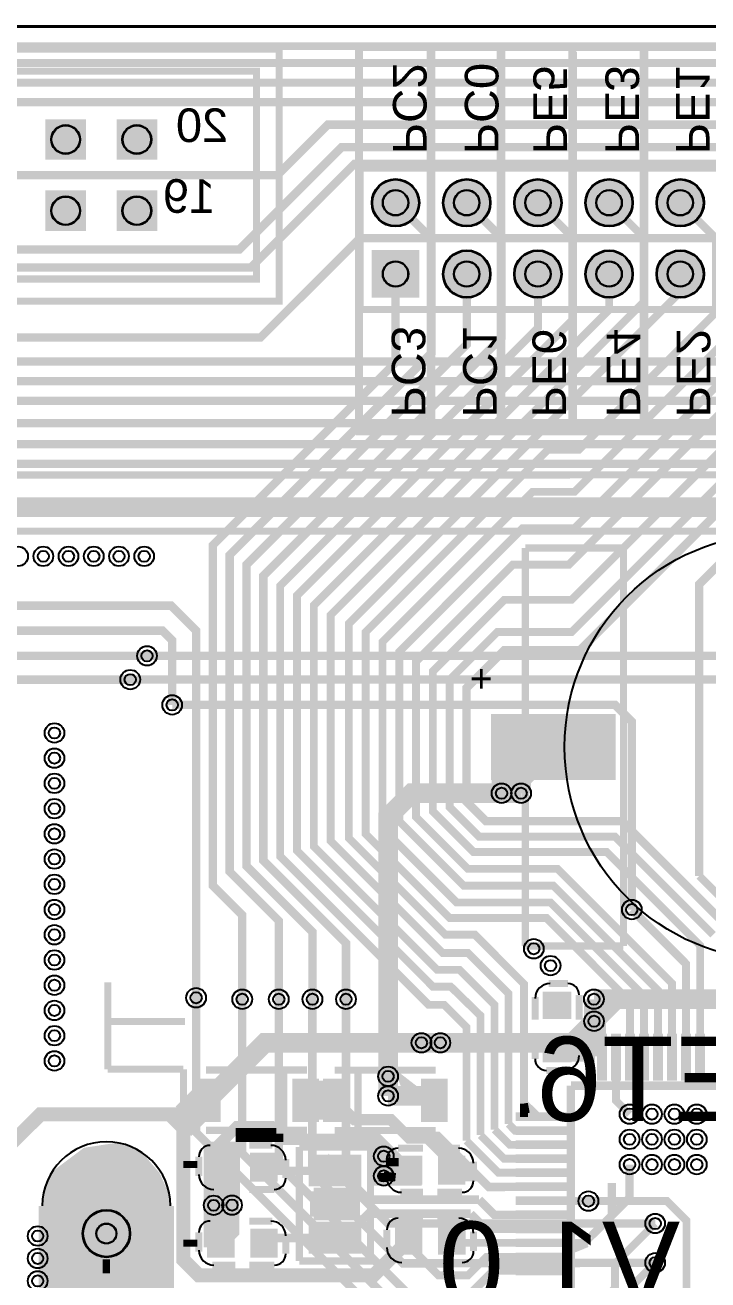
# Model space of a CAD drawing. Header units: millimetres. Extents: x -2 to 136, y -52 to 51.
# Drawn here: x 60.15 to 84.51, y 0.29 to 45.05 of the extents above; entities that cross this region are included whole.
import ezdxf

# ---------------------------------------------------------------- set-up
doc = ezdxf.new("R2010")
doc.units = ezdxf.units.MM
for name, color, linetype, true_color in [('BoardOutline', 7, 'Continuous', 0xff00ff), ('BottomLayer', 7, 'Continuous', 0x0000ff), ('BottomSilkLayer', 7, 'Continuous', 0x808000), ('BottomSolderLayer', 7, 'Continuous', 0xaa00ff), ('Document', 7, 'Continuous', 0xffffff), ('Hole', 7, 'Continuous', 0x222222), ('Multi-Layer', 7, 'Continuous', 0xc0c0c0), ('TopLayer', 7, 'Continuous', 0xff0000), ('TopPasterLayer', 7, 'Continuous', 0x808080), ('TopSilkLayer', 7, 'Continuous', 0xffff00), ('TopSolderLayer', 7, 'Continuous', 0x800080)]:
    doc.layers.add(name, color=color, linetype=linetype, true_color=true_color)
doc.styles.get("Standard").update_dxf_attribs({"font": 'arial.ttf'})

msp = doc.modelspace()

# ---------------------------------------------------------------- hatches: boundary and pattern name
at = {"layer": 'BottomSolderLayer'}
for points in [[(60.872, 41.695), (62.323, 41.695), (62.323, 40.245), (60.872, 40.245)], [(63.412, 41.695), (64.863, 41.695), (64.863, 40.245), (63.412, 40.245)], [(72.517, 38.712, 1), (74.219, 38.712, 1)], [(75.057, 38.712, 1), (76.759, 38.712, 1)], [(77.597, 38.712, 1), (79.299, 38.712, 1)], [(80.137, 38.712, 1), (81.839, 38.712, 1)], [(82.677, 38.712, 1), (84.379, 38.712, 1)], [(60.872, 39.155), (62.323, 39.155), (62.323, 37.705), (60.872, 37.705)], [(63.412, 39.155), (64.863, 39.155), (64.863, 37.705), (63.412, 37.705)], [(72.516, 35.323), (72.516, 37.025), (74.218, 37.025), (74.218, 35.323)], [(75.057, 36.172, 1), (76.759, 36.172, 1)], [(77.597, 36.172, 1), (79.299, 36.172, 1)], [(80.137, 36.172, 1), (81.839, 36.172, 1)], [(82.677, 36.172, 1), (84.379, 36.172, 1)], [(62.2, 1.941, 1), (63.901, 1.941, 1)]]:
    msp.add_hatch(color=256, dxfattribs=at).paths.add_polyline_path(points)
at = {"layer": 'Multi-Layer'}
for points in [[(60.898, 41.67), (62.297, 41.67), (62.297, 40.271), (60.898, 40.271)], [(63.438, 41.67), (64.837, 41.67), (64.837, 40.271), (63.438, 40.271)], [(72.543, 38.712, 1), (74.194, 38.712, 1)], [(75.083, 38.712, 1), (76.734, 38.712, 1)], [(77.623, 38.712, 1), (79.274, 38.712, 1)], [(80.163, 38.712, 1), (81.814, 38.712, 1)], [(82.703, 38.712, 1), (84.354, 38.712, 1)], [(60.898, 39.13), (62.297, 39.13), (62.297, 37.731), (60.898, 37.731)], [(63.438, 39.13), (64.837, 39.13), (64.837, 37.731), (63.438, 37.731)], [(72.542, 35.349), (72.542, 37), (74.193, 37), (74.193, 35.349)], [(75.083, 36.172, 1), (76.734, 36.172, 1)], [(77.623, 36.172, 1), (79.274, 36.172, 1)], [(80.163, 36.172, 1), (81.814, 36.172, 1)], [(82.703, 36.172, 1), (84.354, 36.172, 1)], [(62.225, 1.941, 1), (63.876, 1.941, 1)]]:
    msp.add_hatch(color=256, dxfattribs=at).paths.add_polyline_path(points)
at = {"layer": 'TopLayer'}
for points in [[(76.8, 20.449), (81.2, 20.449), (81.2, 18.149), (76.8, 18.149)], [(78.639, 9.617), (78.639, 10.547), (79.618, 10.547), (79.618, 9.617)], [(78.644, 8.075), (78.644, 9.005), (79.624, 9.005), (79.624, 8.075)], [(78.669, 8.999), (80.815, 8.999), (80.815, 8.26), (78.669, 8.26), (78.669, 8.999)], [(80.583, 9.046), (80.884, 9.046), (80.884, 7.423), (80.583, 7.423)], [(81.084, 9.046), (81.384, 9.046), (81.384, 7.423), (81.084, 7.423)], [(81.583, 9.046), (81.884, 9.046), (81.884, 7.423), (81.583, 7.423)], [(82.084, 9.046), (82.384, 9.046), (82.384, 7.423), (82.084, 7.423)], [(82.583, 9.046), (82.884, 9.046), (82.884, 7.423), (82.583, 7.423)], [(83.084, 9.046), (83.384, 9.046), (83.384, 7.423), (83.084, 7.423)], [(83.583, 9.046), (83.884, 9.046), (83.884, 7.423), (83.583, 7.423)], [(84.084, 9.046), (84.384, 9.046), (84.384, 7.423), (84.084, 7.423)], [(67.107, 5.945), (66.207, 5.945), (66.207, 7.446), (67.107, 7.446)], [(70.607, 5.945), (69.707, 5.945), (69.707, 7.446), (70.607, 7.446)], [(70.099, 7.399), (71.699, 7.399), (71.699, 5.999), (70.099, 5.999), (70.099, 7.399)], [(70.8, 7.446), (71.7, 7.446), (71.7, 5.945), (70.8, 5.945)], [(74.3, 7.446), (75.2, 7.446), (75.2, 5.945), (74.3, 5.945)], [(77.794, 5.959), (77.794, 6.259), (79.417, 6.259), (79.417, 5.959)], [(77.794, 5.459), (77.794, 5.759), (79.417, 5.759), (79.417, 5.459)], [(72.601, 5.1), (73.051, 5.1), (73.051, 4.351), (72.601, 4.351), (72.601, 5.1)], [(77.794, 4.959), (77.794, 5.259), (79.417, 5.259), (79.417, 4.959)], [(66.663, 4.79), (67.593, 4.79), (67.593, 3.811), (66.663, 3.811)], [(68.204, 4.796), (69.134, 4.796), (69.134, 3.816), (68.204, 3.816)], [(70.307, 3.645), (70.307, 4.745), (72.106, 4.745), (72.106, 3.645)], [(72.601, 4.699), (74.3, 4.699), (74.3, 3.65), (72.601, 3.65), (72.601, 4.699)], [(73.363, 4.689), (74.293, 4.689), (74.293, 3.709), (73.363, 3.709)], [(74.905, 4.694), (75.835, 4.694), (75.835, 3.714), (74.905, 3.714)], [(77.794, 4.459), (77.794, 4.759), (79.417, 4.759), (79.417, 4.459)], [(77.794, 3.959), (77.794, 4.259), (79.417, 4.259), (79.417, 3.959)], [(77.794, 3.459), (77.794, 3.759), (79.417, 3.759), (79.417, 3.459)], [(77.794, 2.959), (77.794, 3.259), (79.417, 3.259), (79.417, 2.959)], [(77.794, 2.459), (77.794, 2.759), (79.417, 2.759), (79.417, 2.459)], [(70.307, 1.245), (70.307, 2.345), (72.106, 2.345), (72.106, 1.245)], [(77.794, 1.959), (77.794, 2.259), (79.417, 2.259), (79.417, 1.959)], [(67.597, 1.105), (66.667, 1.105), (66.667, 2.085), (67.597, 2.085)], [(69.138, 1.11), (68.209, 1.11), (68.209, 2.09), (69.138, 2.09)], [(73.369, 2.187), (74.298, 2.187), (74.298, 1.207), (73.369, 1.207)], [(74.91, 2.192), (75.84, 2.192), (75.84, 1.212), (74.91, 1.212)], [(77.794, 1.459), (77.794, 1.759), (79.417, 1.759), (79.417, 1.459)], [(77.794, 0.959), (77.794, 1.259), (79.417, 1.259), (79.417, 0.959)], [(77.794, 0.459), (77.794, 0.759), (79.417, 0.759), (79.417, 0.459)]]:
    msp.add_hatch(color=256, dxfattribs=at).paths.add_polyline_path(points)
at = {"layer": 'TopPasterLayer'}
for points in [[(76.8, 20.449), (81.2, 20.449), (81.2, 18.149), (76.8, 18.149)], [(78.639, 9.617), (78.639, 10.547), (79.618, 10.547), (79.618, 9.617)], [(78.644, 8.075), (78.644, 9.005), (79.624, 9.005), (79.624, 8.075)], [(80.583, 9.046), (80.884, 9.046), (80.884, 7.423), (80.583, 7.423)], [(81.084, 9.046), (81.384, 9.046), (81.384, 7.423), (81.084, 7.423)], [(81.583, 9.046), (81.884, 9.046), (81.884, 7.423), (81.583, 7.423)], [(82.084, 9.046), (82.384, 9.046), (82.384, 7.423), (82.084, 7.423)], [(82.583, 9.046), (82.884, 9.046), (82.884, 7.423), (82.583, 7.423)], [(83.084, 9.046), (83.384, 9.046), (83.384, 7.423), (83.084, 7.423)], [(83.583, 9.046), (83.884, 9.046), (83.884, 7.423), (83.583, 7.423)], [(84.084, 9.046), (84.384, 9.046), (84.384, 7.423), (84.084, 7.423)], [(67.107, 5.945), (66.207, 5.945), (66.207, 7.446), (67.107, 7.446)], [(70.607, 5.945), (69.707, 5.945), (69.707, 7.446), (70.607, 7.446)], [(70.8, 7.446), (71.7, 7.446), (71.7, 5.945), (70.8, 5.945)], [(74.3, 7.446), (75.2, 7.446), (75.2, 5.945), (74.3, 5.945)], [(77.794, 5.959), (77.794, 6.259), (79.417, 6.259), (79.417, 5.959)], [(77.794, 5.459), (77.794, 5.759), (79.417, 5.759), (79.417, 5.459)], [(77.794, 4.959), (77.794, 5.259), (79.417, 5.259), (79.417, 4.959)], [(66.663, 4.79), (67.593, 4.79), (67.593, 3.811), (66.663, 3.811)], [(68.204, 4.796), (69.134, 4.796), (69.134, 3.816), (68.204, 3.816)], [(70.307, 3.645), (70.307, 4.745), (72.106, 4.745), (72.106, 3.645)], [(73.363, 4.689), (74.293, 4.689), (74.293, 3.709), (73.363, 3.709)], [(74.905, 4.694), (75.835, 4.694), (75.835, 3.714), (74.905, 3.714)], [(77.794, 4.459), (77.794, 4.759), (79.417, 4.759), (79.417, 4.459)], [(77.794, 3.959), (77.794, 4.259), (79.417, 4.259), (79.417, 3.959)], [(77.794, 3.459), (77.794, 3.759), (79.417, 3.759), (79.417, 3.459)], [(77.794, 2.959), (77.794, 3.259), (79.417, 3.259), (79.417, 2.959)], [(77.794, 2.459), (77.794, 2.759), (79.417, 2.759), (79.417, 2.459)], [(70.307, 1.245), (70.307, 2.345), (72.106, 2.345), (72.106, 1.245)], [(77.794, 1.959), (77.794, 2.259), (79.417, 2.259), (79.417, 1.959)], [(67.597, 1.105), (66.667, 1.105), (66.667, 2.085), (67.597, 2.085)], [(69.138, 1.11), (68.209, 1.11), (68.209, 2.09), (69.138, 2.09)], [(73.369, 2.187), (74.298, 2.187), (74.298, 1.207), (73.369, 1.207)], [(74.91, 2.192), (75.84, 2.192), (75.84, 1.212), (74.91, 1.212)], [(77.794, 1.459), (77.794, 1.759), (79.417, 1.759), (79.417, 1.459)], [(77.794, 0.959), (77.794, 1.259), (79.417, 1.259), (79.417, 0.959)], [(77.794, 0.459), (77.794, 0.759), (79.417, 0.759), (79.417, 0.459)]]:
    msp.add_hatch(color=256, dxfattribs=at).paths.add_polyline_path(points)
at = {"layer": 'TopSilkLayer'}
for points in [[(60.751, 3), (60.95, 3.9), (61.051, 4.1), (62.25, 5), (63.551, 5.2), (64.351, 4.8), (64.95, 4.1), (65.351, 3.2), (65.351, 2.7)], [(60.751, -4.2), (65.351, -4.2), (65.351, 3), (60.751, 3)]]:
    msp.add_hatch(color=256, dxfattribs=at).paths.add_polyline_path(points)
at = {"layer": 'TopSolderLayer'}
for points in [[(60.872, 41.695), (62.323, 41.695), (62.323, 40.245), (60.872, 40.245)], [(63.412, 41.695), (64.863, 41.695), (64.863, 40.245), (63.412, 40.245)], [(72.517, 38.712, 1), (74.219, 38.712, 1)], [(75.057, 38.712, 1), (76.759, 38.712, 1)], [(77.597, 38.712, 1), (79.299, 38.712, 1)], [(80.137, 38.712, 1), (81.839, 38.712, 1)], [(82.677, 38.712, 1), (84.379, 38.712, 1)], [(60.872, 39.155), (62.323, 39.155), (62.323, 37.705), (60.872, 37.705)], [(63.412, 39.155), (64.863, 39.155), (64.863, 37.705), (63.412, 37.705)], [(72.516, 35.323), (72.516, 37.025), (74.218, 37.025), (74.218, 35.323)], [(75.057, 36.172, 1), (76.759, 36.172, 1)], [(77.597, 36.172, 1), (79.299, 36.172, 1)], [(80.137, 36.172, 1), (81.839, 36.172, 1)], [(82.677, 36.172, 1), (84.379, 36.172, 1)], [(76.775, 20.474), (81.226, 20.474), (81.226, 18.123), (76.775, 18.123)], [(78.612, 9.593), (78.612, 10.571), (79.645, 10.571), (79.645, 9.593)], [(78.617, 8.051), (78.617, 9.029), (79.65, 9.029), (79.65, 8.051)], [(80.558, 9.072), (80.909, 9.072), (80.909, 7.398), (80.558, 7.398)], [(81.058, 9.072), (81.409, 9.072), (81.409, 7.398), (81.058, 7.398)], [(81.558, 9.072), (81.909, 9.072), (81.909, 7.398), (81.558, 7.398)], [(82.058, 9.072), (82.409, 9.072), (82.409, 7.398), (82.058, 7.398)], [(82.558, 9.072), (82.909, 9.072), (82.909, 7.398), (82.558, 7.398)], [(83.058, 9.072), (83.409, 9.072), (83.409, 7.398), (83.058, 7.398)], [(83.558, 9.072), (83.909, 9.072), (83.909, 7.398), (83.558, 7.398)], [(84.058, 9.072), (84.409, 9.072), (84.409, 7.398), (84.058, 7.398)], [(67.133, 5.92), (66.182, 5.92), (66.182, 7.471), (67.133, 7.471)], [(70.633, 5.92), (69.682, 5.92), (69.682, 7.471), (70.633, 7.471)], [(70.774, 7.471), (71.725, 7.471), (71.725, 5.92), (70.774, 5.92)], [(74.274, 7.471), (75.225, 7.471), (75.225, 5.92), (74.274, 5.92)], [(77.657, 5.954), (77.657, 6.264), (79.555, 6.264), (79.555, 5.954)], [(77.657, 5.455), (77.657, 5.764), (79.555, 5.764), (79.555, 5.455)], [(77.657, 4.954), (77.657, 5.264), (79.555, 5.264), (79.555, 4.954)], [(66.638, 4.816), (67.618, 4.816), (67.618, 3.785), (66.638, 3.785)], [(68.179, 4.821), (69.16, 4.821), (69.16, 3.79), (68.179, 3.79)], [(70.265, 3.629), (70.265, 4.76), (72.148, 4.76), (72.148, 3.629)], [(73.338, 4.714), (74.319, 4.714), (74.319, 3.684), (73.338, 3.684)], [(74.88, 4.719), (75.86, 4.719), (75.86, 3.689), (74.88, 3.689)], [(77.657, 4.455), (77.657, 4.764), (79.555, 4.764), (79.555, 4.455)], [(77.657, 3.954), (77.657, 4.264), (79.555, 4.264), (79.555, 3.954)], [(77.657, 3.455), (77.657, 3.764), (79.555, 3.764), (79.555, 3.455)], [(77.657, 2.954), (77.657, 3.264), (79.555, 3.264), (79.555, 2.954)], [(62.2, 1.941, 1), (63.901, 1.941, 1)], [(77.657, 2.455), (77.657, 2.764), (79.555, 2.764), (79.555, 2.455)], [(70.265, 1.229), (70.265, 2.36), (72.148, 2.36), (72.148, 1.229)], [(77.657, 1.954), (77.657, 2.264), (79.555, 2.264), (79.555, 1.954)], [(67.622, 1.08), (66.642, 1.08), (66.642, 2.11), (67.622, 2.11)], [(69.164, 1.085), (68.183, 1.085), (68.183, 2.115), (69.164, 2.115)], [(73.343, 2.212), (74.324, 2.212), (74.324, 1.182), (73.343, 1.182)], [(74.885, 2.217), (75.865, 2.217), (75.865, 1.187), (74.885, 1.187)], [(77.657, 1.455), (77.657, 1.764), (79.555, 1.764), (79.555, 1.455)], [(77.657, 0.954), (77.657, 1.264), (79.555, 1.264), (79.555, 0.954)], [(77.657, 0.455), (77.657, 0.764), (79.555, 0.764), (79.555, 0.455)]]:
    msp.add_hatch(color=256, dxfattribs=at).paths.add_polyline_path(points)

# ---------------------------------------------------------------- linework, layer by layer
at = {"layer": 'BoardOutline', "const_width": 0.1}
msp.add_lwpolyline([(8, 45.002), (127, 45.002)], dxfattribs=at)
at = {"layer": 'BottomLayer'}
for points, const_width in [([(91.148, 38.71), (89.886, 37.45), (72.101, 37.45), (68.55, 33.909), (59.35, 33.909), (56.449, 36.805), (39.7, 36.805), (36, 40.5), (23.95, 40.5), (17.999, 34.549), (8.049, 34.549), (5.751, 32.258), (5.751, -29.639)], 0.3), ([(55.55, 32.85), (55.55, 28.5), (56.2, 27.85), (119.81, 27.852)], 0.7), ([(58.001, 33.051), (95.3, 33.05)], 0.3), ([(57, 32.35), (100.05, 32.35)], 0.3), ([(58.001, 31.651), (97.9, 31.65)], 0.3), ([(57, 29.401), (105.2, 29.401), (107.1, 31.3), (117.851, 31.3), (117.851, 31.349)], 0.3), ([(57, 30.851), (105.1, 30.85)], 0.3), ([(57.998, 30.102), (103.85, 30.1)], 0.3), ([(92.642, 2.253), (99.503, 2.253), (102.05, 4.8), (102.05, 16.9), (96.4, 22.55), (64.501, 22.55)], 0.3), ([(92.601, 3.401), (99.101, 3.401), (100.95, 5.25), (100.95, 15.9), (95.148, 21.702), (63.901, 21.702)], 0.3), ([(81.798, 13.498), (81.798, 20.202), (81.2, 20.8), (65.398, 20.8)], 0.3), ([(77.85, 17.65), (73.951, 17.65), (73.101, 16.801), (73.101, 6.85)], 0.7), ([(77.85, 17.65), (77.15, 17.65)], 0.7), ([(84.082, -4.453), (81.729, -2.1), (80.9, -2.1), (73.9, -2.1), (69.35, 2.45), (66.251, 5.549), (66.251, 10.351)], 0.3), ([(82.65, -1.4), (74.101, -1.4), (67.899, 4.799), (67.899, 10.3)], 0.3), ([(82.65, -0.25), (73.834, -0.233), (69.2, 4.4), (69.2, 10.3)], 0.3), ([(82.633, 0.898), (73.624, 0.876), (70.4, 4.1), (70.4, 10.3)], 0.3), ([(82.634, 2.296), (73.101, 2.299), (71.6, 3.8), (71.6, 10.3)], 0.3), ([(80.445, 10.302), (93.8, 10.303)], 0.7), ([(80.445, 10.302), (80.445, 9.52), (80.45, 9.515)], 0.7), ([(80.45, 9.515), (81.237, 10.302), (81.699, 10.302)], 0.7), ([(74.293, 8.745), (79.68, 8.745), (80.45, 9.515)], 0.7), ([(73.1, 7.55), (73.1, 6.85)], 0.7), ([(80.249, 3.099), (83.051, 3.099), (83.55, 2.6), (83.749, 2.401), (83.749, -1.549)], 0.28)]:
    msp.add_lwpolyline(points, dxfattribs=dict(at, const_width=const_width))
at = {"layer": 'BottomSilkLayer'}
for points, const_width in [([(72.05, 40), (72.05, 44.3), (122.85, 44.3), (122.85, 39.9)], 0.25), ([(74.568, 44.253), (74.618, 44.203), (74.618, 30.703)], 0.28), ([(77.118, 44.253), (77.118, 30.703)], 0.28), ([(82.218, 44.253), (82.218, 30.703)], 0.28), ([(79.668, 44.153), (79.668, 30.703)], 0.28), ([(72.05, 40), (72.05, 34.9)], 0.25), ([(72.1, 39.95), (122.85, 39.95)], 0.25), ([(122.85, 34.9), (72.05, 34.9)], 0.25), ([(122.85, 34.95), (122.85, 30.6), (72.051, 30.6), (72.051, 35)], 0.25)]:
    msp.add_lwpolyline(points, dxfattribs=dict(at, const_width=const_width))
at = {"layer": 'BottomSolderLayer'}
for centre, radius in [((61.598, 40.97), 0.519), ((64.138, 40.97), 0.519), ((73.368, 38.712), 0.851), ((75.908, 38.712), 0.851), ((78.448, 38.712), 0.851), ((80.988, 38.712), 0.851), ((83.528, 38.712), 0.851), ((61.598, 38.43), 0.519), ((64.138, 38.43), 0.519), ((73.368, 38.712), 0.458), ((75.908, 38.712), 0.458), ((78.448, 38.712), 0.458), ((80.988, 38.712), 0.458), ((83.528, 38.712), 0.458), ((75.908, 36.172), 0.851), ((78.448, 36.172), 0.851), ((80.988, 36.172), 0.851), ((83.528, 36.172), 0.851), ((73.367, 36.174), 0.458), ((75.908, 36.172), 0.458), ((78.448, 36.172), 0.458), ((80.988, 36.172), 0.458), ((83.528, 36.172), 0.458), ((63.051, 1.941), 0.851), ((63.051, 1.941), 0.361)]:
    msp.add_circle(centre, radius, dxfattribs=at)
at = {"layer": 'Document', "const_width": 0.254}
msp.add_lwpolyline([(37.01, 35.992), (68.405, 35.992), (68.405, 43.409), (37.01, 43.409), (37.01, 35.992)], close=True, dxfattribs=at)
at = {"layer": 'Hole'}
for centre in [(60.8, 26.101), (61.699, 26.101), (62.601, 26.101), (63.5, 26.101), (64.399, 26.101), (64.501, 22.55), (63.901, 21.702), (65.398, 20.8), (61.199, 19.799), (61.199, 18.9), (61.199, 18.001), (77.15, 17.65), (77.849, 17.65), (61.199, 17.099), (61.199, 16.2), (61.199, 15.301), (61.199, 14.399), (61.199, 13.5), (81.798, 13.498), (61.199, 12.601), (78.301, 12.101), (61.199, 11.699), (78.9, 11.499), (61.199, 10.8), (66.251, 10.351), (67.899, 10.3), (69.2, 10.3), (70.401, 10.3), (71.6, 10.3), (80.445, 10.302), (61.199, 9.901), (80.45, 9.515), (61.199, 8.999), (74.293, 8.745), (74.966, 8.745), (61.199, 8.1), (73.101, 7.549), (73.101, 6.85), (81.717, 6.2), (82.517, 6.2), (83.317, 6.2), (84.117, 6.2), (81.717, 5.301), (82.517, 5.301), (83.317, 5.301), (84.117, 5.301), (72.949, 4.699), (81.717, 4.402), (82.517, 4.402), (83.317, 4.402), (84.117, 4.402), (72.949, 3.998), (66.878, 2.949), (67.534, 2.954), (80.249, 3.099), (82.631, 2.299), (60.599, 1.852), (60.599, 1.052), (82.631, 0.899), (60.599, 0.251)]:
    msp.add_circle(centre, 0.2, dxfattribs=at)
at = {"layer": 'Multi-Layer'}
for centre, radius in [((61.598, 40.97), 0.5), ((64.138, 40.97), 0.5), ((73.368, 38.712), 0.826), ((75.908, 38.712), 0.826), ((78.448, 38.712), 0.826), ((80.988, 38.712), 0.826), ((83.528, 38.712), 0.826), ((73.368, 38.712), 0.445), ((75.908, 38.712), 0.445), ((78.448, 38.712), 0.445), ((80.988, 38.712), 0.445), ((83.528, 38.712), 0.445), ((61.598, 38.43), 0.5), ((64.138, 38.43), 0.5), ((75.908, 36.172), 0.826), ((78.448, 36.172), 0.826), ((80.988, 36.172), 0.826), ((83.528, 36.172), 0.826), ((73.367, 36.174), 0.445), ((75.908, 36.172), 0.445), ((78.448, 36.172), 0.445), ((80.988, 36.172), 0.445), ((83.528, 36.172), 0.445), ((59.901, 26.101), 0.35), ((60.8, 26.101), 0.35), ((61.699, 26.101), 0.35), ((62.601, 26.101), 0.35), ((63.5, 26.101), 0.35), ((64.399, 26.101), 0.35), ((64.501, 22.55), 0.35), ((63.901, 21.702), 0.35), ((65.398, 20.8), 0.35), ((61.199, 19.799), 0.35), ((61.199, 18.9), 0.35), ((61.199, 18.001), 0.35), ((77.15, 17.65), 0.35), ((77.849, 17.65), 0.35), ((61.199, 17.099), 0.35), ((61.199, 16.2), 0.35), ((61.199, 15.301), 0.35), ((61.199, 14.399), 0.35), ((61.199, 13.5), 0.35), ((81.798, 13.498), 0.35), ((61.199, 12.601), 0.35), ((78.301, 12.101), 0.35), ((61.199, 11.699), 0.35), ((78.9, 11.499), 0.35), ((61.199, 10.8), 0.35), ((66.251, 10.351), 0.35), ((67.899, 10.3), 0.35), ((69.2, 10.3), 0.35), ((70.401, 10.3), 0.35), ((71.6, 10.3), 0.35), ((80.445, 10.302), 0.35), ((61.199, 9.901), 0.35), ((80.45, 9.515), 0.35), ((61.199, 8.999), 0.35), ((74.293, 8.745), 0.35), ((74.966, 8.745), 0.35), ((61.199, 8.1), 0.35), ((73.101, 7.549), 0.35), ((73.101, 6.85), 0.35), ((81.717, 6.2), 0.35), ((82.517, 6.2), 0.35), ((83.317, 6.2), 0.35), ((84.117, 6.2), 0.35), ((81.717, 5.301), 0.35), ((82.517, 5.301), 0.35), ((83.317, 5.301), 0.35), ((84.117, 5.301), 0.35), ((72.949, 4.699), 0.35), ((81.717, 4.402), 0.35), ((82.517, 4.402), 0.35), ((83.317, 4.402), 0.35), ((84.117, 4.402), 0.35), ((72.949, 3.998), 0.35), ((66.878, 2.949), 0.35), ((67.534, 2.954), 0.35), ((80.249, 3.099), 0.35), ((63.051, 1.941), 0.826), ((63.051, 1.941), 0.351), ((82.631, 2.299), 0.35), ((60.599, 1.852), 0.35), ((60.599, 1.052), 0.35), ((82.631, 0.899), 0.35), ((60.599, 0.251), 0.35)]:
    msp.add_circle(centre, radius, dxfattribs=at)
at = {"layer": 'TopLayer'}
for points, const_width in [([(114.008, 36.172), (114.008, 36.591), (112.751, 37.849), (112.751, 40.749), (109.2, 44.3), (20.251, 44.3), (19.401, 43.449), (19.401, 35.966)], 0.28), ([(111.468, 38.712), (111.468, 40.682), (108.45, 43.7), (20.6, 43.7), (20.051, 43.15), (20.051, 35.319)], 0.28), ([(111.468, 36.172), (111.468, 36.682), (110.2, 37.95), (110.2, 40.603), (107.803, 43), (51.35, 43), (50.15, 41.8), (50.15, 39.65), (48.93, 38.43), (48.898, 38.43)], 0.28), ([(108.928, 38.712), (108.928, 40.222), (106.85, 42.3), (53.15, 42.3), (52.7, 41.85), (52.7, 39.693), (51.438, 38.43)], 0.3), ([(108.928, 36.172), (108.928, 36.672), (107.65, 37.95), (107.65, 40.104), (106.254, 41.5), (70.95, 41.5), (69.15, 39.7), (55.6, 39.7), (55.25, 39.35), (55.25, 37.5), (54.9, 37.15), (47.638, 37.15), (46.358, 38.43)], 0.3), ([(93.688, 38.712), (93.688, 39.803), (92.795, 40.7), (71.449, 40.7), (67.799, 37.05), (57.852, 37.05), (56.518, 38.382), (56.518, 38.43)], 0.3), ([(93.688, 36.172), (93.688, 36.662), (92.4, 37.95), (92.4, 39.51), (91.81, 40.1), (71.901, 40.1), (68.201, 36.4), (45.848, 36.4), (43.818, 38.43)], 0.3), ([(69.2, 10.3), (69.2, 13.1), (67.45, 14.85), (67.45, 26.15), (74.65, 33.35), (74.65, 37.43), (73.368, 38.712)], 0.3), ([(71.6, 10.3), (71.6, 12.3), (68.65, 15.25), (68.65, 25.4), (77.15, 33.9), (77.15, 37.47), (75.908, 38.712)], 0.3), ([(76.401, 5.451), (76.401, 5.451), (76.401, 9.711), (75.337, 10.749), (74.699, 10.749), (69.85, 15.601), (69.85, 24.7), (79.7, 34.55), (79.7, 37.46), (78.448, 38.712)], 0.28), ([(77.4, 5.85), (77.4, 5.85), (77.4, 10.5), (75.951, 11.95), (75.05, 11.95), (71.05, 15.95), (71.05, 24), (82.25, 35.2), (82.25, 37.45), (80.988, 38.712)], 0.28), ([(81.654, 10.296), (81.654, 10.296), (78.75, 13.2), (75.3, 13.2), (72.3, 16.2), (72.3, 23.4), (78.8, 29.9), (79.901, 29.9), (84.8, 34.8), (84.8, 37.44), (83.528, 38.712)], 0.28), ([(82.67, 10.68), (82.67, 10.68), (79, 14.35), (75.8, 14.35), (73.5, 16.65), (73.5, 22.7), (77.9, 27.1), (79.75, 27.1), (87.35, 34.7), (87.35, 37.43), (86.068, 38.712)], 0.28), ([(84.191, 12.259), (84.191, 12.259), (80.9, 15.55), (76.15, 15.55), (74.7, 17), (74.7, 22), (77.25, 24.55), (79.65, 24.55), (89.85, 34.75), (89.85, 37.47), (88.608, 38.712)], 0.28), ([(85.21, 12.891), (85.21, 12.891), (81.45, 16.65), (76.6, 16.65), (75.9, 17.35), (75.9, 21.4), (77.25, 22.75), (79.95, 22.75), (92.4, 35.2), (92.4, 37), (91.148, 38.252), (91.148, 38.712)], 0.3), ([(67.899, 10.3), (67.899, 13.3), (66.85, 14.35), (66.85, 26.5), (73.368, 33.018), (73.368, 36.172)], 0.3), ([(70.401, 10.3), (70.401, 12.699), (68.05, 15.05), (68.05, 25.8), (75.908, 33.658), (75.908, 36.172)], 0.3), ([(75.9, 5.25), (75.9, 5.25), (75.9, 9.3), (75.1, 10.1), (74.55, 10.1), (69.25, 15.4), (69.25, 25.05), (78.448, 34.248), (78.448, 36.172)], 0.28), ([(76.9, 5.65), (76.9, 5.65), (76.9, 10.1), (75.65, 11.35), (74.85, 11.35), (70.45, 15.75), (70.45, 24.35), (80.988, 34.888), (80.988, 36.172)], 0.28), ([(78.606, 6.121), (78.44, 6.121), (77.95, 6.599), (77.95, 10.846), (76.2, 12.6), (75.15, 12.6), (71.7, 16.05), (71.7, 23.698), (83.528, 35.528), (83.528, 36.17)], 0.28), ([(82.162, 10.488), (82.162, 10.488), (78.9, 13.75), (75.55, 13.75), (72.9, 16.4), (72.9, 23.05), (78.25, 28.4), (79.751, 28.4), (86.068, 34.718), (86.068, 36.172)], 0.28), ([(83.178, 10.923), (83.178, 10.923), (79.15, 14.95), (75.95, 14.95), (74.1, 16.8), (74.1, 22.35), (77.55, 25.8), (79.549, 25.8), (88.608, 34.858), (88.608, 36.172)], 0.28), ([(84.699, 12.601), (84.699, 12.601), (81.2, 16.1), (76.35, 16.1), (75.3, 17.15), (75.3, 21.7), (77, 23.4), (79.649, 23.4), (91.148, 34.898), (91.148, 36.172)], 0.28), ([(84.2, 14.7), (84.2, 14.7), (84.2, 25.1), (93.688, 34.588), (93.688, 36.172)], 0.3), ([(51.748, 24.341), (65.359, 24.341), (66.05, 23.65), (66.25, 23.45), (66.25, 18.1), (66.251, 10.349), (66.25, 10.3)], 0.3), ([(65.398, 20.8), (65.398, 23.102), (65.2, 23.3), (65.051, 23.449), (52.797, 23.449)], 0.3), ([(64.5, 22.55), (51.702, 22.545)], 0.3), ([(63.902, 21.7), (52.756, 21.697), (52.748, 21.704)], 0.3), ([(77.15, 17.65), (77.15, 19.55), (78.999, 19.299)], 0.7), ([(77.849, 17.65), (77.849, 18.148), (78.999, 19.299)], 0.7), ([(77.15, 17.65), (77.85, 17.65)], 0.7), ([(84.201, 14.699), (85.733, 13.167), (85.733, 8.235)], 0.28), ([(83.683, 11.613), (83.683, 11.613), (81.798, 13.498)], 0.3), ([(84.191, 12.258), (84.234, 12.215), (84.234, 8.235)], 0.28), ([(83.683, 11.613), (83.734, 11.562), (83.734, 8.235)], 0.28), ([(82.67, 10.681), (82.733, 10.617), (82.733, 8.235)], 0.28), ([(83.178, 10.922), (83.233, 10.866), (83.233, 8.235)], 0.28), ([(80.445, 10.302), (80.445, 8.72), (80.264, 8.539)], 0.7), ([(80.734, 8.235), (80.734, 10.013), (80.445, 10.302)], 0.28), ([(81.654, 10.297), (81.732, 10.218), (81.732, 8.235)], 0.28), ([(82.162, 10.488), (82.233, 10.417), (82.233, 8.235)], 0.28), ([(66.657, 6.695), (68.706, 8.744), (74.292, 8.744)], 0.7), ([(74.292, 8.744), (74.965, 8.744)], 0.7), ([(79.156, 8.54), (80.263, 8.54), (80.482, 8.322)], 0.5), ([(79.166, 8.322), (80.482, 8.323)], 0.5), ([(81.234, 8.235), (81.234, 6.683), (81.717, 6.2)], 0.28), ([(73.101, 7.544), (73.101, 6.858)], 0.7), ([(65.7, 6.3), (66.4, 7)], 0.5), ([(73.101, 6.85), (74.595, 6.85), (74.75, 6.695)], 0.7), ([(67.201, -9.535), (67.285, -9.35), (61.748, -9.35), (59.35, -6.946), (59.35, 4.856), (60.705, 6.198), (66.162, 6.198), (66.657, 6.706)], 0.5), ([(65.9, 5.601), (66.657, 6.358), (66.657, 6.695)], 0.5), ([(70.157, 6.695), (71.25, 6.695)], 0.7), ([(71.25, 6.695), (71.275, 6.625), (71.9, 6), (73.2, 6), (73.85, 5.35), (74.5, 5.35), (75.37, 4.48), (75.37, 4.199)], 0.4), ([(77.949, 6.579), (78.018, 6.225)], 0.28), ([(77.949, 6.579), (77.95, 6.1)], 0.28), ([(65.9, 5.601), (65.304, 6.198), (65.001, 6.198)], 0.5), ([(73.835, 1.697), (72.589, 0.45), (66.349, 0.45), (65.8, 1.001), (65.801, 6.198)], 0.5), ([(73.83, 4.199), (72.729, 5.3), (69.4, 5.3), (68.95, 5.75), (67.7, 5.75), (66.901, 4.951), (66.878, 2.949)], 0.4), ([(77.399, 5.85), (77.64, 5.608), (78.606, 5.608)], 0.28), ([(67.15, 5.199), (67.132, 5.182), (67.132, 1.6)], 0.4), ([(67.468, 5.201), (67.468, 3.101)], 0.7), ([(67.668, 5.452), (68.168, 5.452)], 0.5), ([(68.166, 5.452), (68.666, 5.452)], 0.5), ([(68.519, 5.452), (69.019, 5.452)], 0.5), ([(68.616, 5.452), (69.116, 5.452)], 0.5), ([(68.918, 5.352), (69.368, 5.352)], 0.3), ([(76.299, 3.95), (76.325, 3.975), (76.205, 4.094), (74.875, 5.425), (73.774, 5.425)], 0.3), ([(75.9, 5.25), (77.041, 4.11), (78.606, 4.11)], 0.28), ([(76.401, 5.451), (77.242, 4.61), (78.606, 4.61)], 0.28), ([(76.901, 5.649), (77.442, 5.108), (78.606, 5.108)], 0.28), ([(66.867, 5.001), (66.867, 2.901)], 0.7), ([(66.867, 4.552), (66.867, 2.452)], 0.7), ([(66.868, 4.452), (66.868, 2.352)], 0.7), ([(67.13, 4.3), (67.55, 3.88), (67.55, 2.018), (67.132, 1.6)], 0.5), ([(76.35, 3.15), (76.35, 3.15), (72.4, 3.15), (71.182, 4.369), (71.207, 4.194)], 0.3), ([(73.024, 4.49), (73.474, 4.49)], 0.3), ([(81.717, 4.402), (81.717, 3.216), (81.09, 2.588)], 0.3), ([(67.019, 4.101), (67.019, 2.001)], 0.7), ([(71.228, 4.18), (68.698, 4.18), (68.67, 4.3)], 0.3), ([(72.769, 3.951), (73.218, 3.951)], 0.3), ([(72.947, 3.997), (73.369, 3.951)], 0.3), ([(75.37, 4.199), (75.395, 4.224), (76.025, 4.224)], 0.3), ([(75.37, 4.2), (75.72, 3.95), (76.35, 3.95), (76.7, 3.6), (78.606, 3.609)], 0.3), ([(66.868, 3.551), (66.868, 1.451)], 0.7), ([(80.401, 1.9), (81.089, 2.588), (81.089, 3.743)], 0.3), ([(76.35, 3.15), (76.891, 2.609), (78.606, 2.609)], 0.3), ([(78.606, 3.109), (80.25, 3.1)], 0.28), ([(76.05, 2.65), (76.05, 2.65), (72.4, 2.65), (71.546, 1.796), (71.207, 1.796)], 0.3), ([(76.05, 2.649), (76.591, 2.108), (78.606, 2.108)], 0.3), ([(78.606, 1.61), (80.112, 1.61), (80.902, 2.4)], 0.28), ([(78.606, -0.892), (80.308, -0.892), (81.2, 0), (81.2, 0.867), (82.631, 2.299)], 0.28), ([(63.051, 1.941), (67.15, -2.159), (67.15, -2.179)], 0.3), ([(71.228, 1.783), (68.696, 1.783), (68.67, 1.6)], 0.3), ([(76.525, 1.026), (75.949, 0.45), (74.9, 0.45), (73.835, 1.515), (73.835, 1.697)], 0.28), ([(78.606, 1.61), (75.461, 1.61), (75.375, 1.697)], 0.28), ([(80.197, 1.6), (80.034, 1.534), (80.4, 1.9), (80.35, 1.9)], 0.3), ([(76.525, 1.026), (76.609, 1.11), (78.606, 1.11)], 0.28), ([(82.631, 0.899), (81.8, 0.068), (81.8, -0.25), (80.658, -1.392), (78.606, -1.392)], 0.28), ([(76.768, 0.518), (76.768, 0.518), (76.05, -0.2), (69, -0.2), (67.076, -2.123), (67.15, -2.18)], 0.3), ([(76.769, 0.518), (76.861, 0.61), (78.606, 0.61)], 0.28)]:
    msp.add_lwpolyline(points, dxfattribs=dict(at, const_width=const_width))
at = {"layer": 'TopLayer', "const_width": 0.7}
msp.add_lwpolyline([(73.101, 7.549), (74.006, 6.85), (73.101, 7.549)], close=True, dxfattribs=at)
at = {"layer": 'TopSilkLayer'}
for points, const_width in [([(54.968, 36.195), (54.968, 35.204), (69.218, 35.204), (69.218, 44.196), (36.198, 44.196), (36.198, 35.204), (50.447, 35.204), (50.447, 36.195), (54.968, 36.195)], 0.254), ([(72.098, 39.982), (122.898, 39.982), (122.898, 34.902), (72.098, 34.902), (72.098, 39.982)], 0.254), ([(80.536, 6.304), (80.536, 6.304)], 0.609)]:
    msp.add_lwpolyline(points, close=True, dxfattribs=dict(at, const_width=const_width))
for points, const_width in [([(72.082, 39.947), (72.082, 44.247), (122.882, 44.247), (122.882, 39.847)], 0.25), ([(74.6, 44.2), (74.65, 44.15), (74.65, 30.65)], 0.28), ([(77.15, 44.2), (77.15, 30.65)], 0.28), ([(82.25, 44.2), (82.25, 30.65)], 0.28), ([(79.7, 44.1), (79.7, 30.65)], 0.28), ([(122.9, 34.9), (122.9, 30.55), (72.083, 30.546), (72.083, 34.946)], 0.25), ([(127.2, 29.007), (118.182, 29.007), (38, 29)], 0.254), ([(119.169, 27.001), (38, 27)], 0.254), ([(78, 26.399), (78, 12.199)], 0.254), ([(78, 26.399), (81.5, 26.399), (81.5, 12.199)], 0.254), ([(81.5, 12.199), (78, 12.199)], 0.254), ([(63.1, 10.9), (63.099, 7.8)], 0.25), ([(78.829, 10.861), (79.515, 10.861)], 0.25), ([(78.346, 9.566), (78.346, 10.378)], 0.25), ([(79.921, 10.455), (79.921, 9.591), (79.921, 9.566)], 0.25), ([(63.15, 9.5), (65.85, 9.5)], 0.25), ([(78.346, 8.169), (78.346, 9.032), (78.346, 9.058)], 0.25), ([(79.921, 9.058), (79.921, 8.245)], 0.25), ([(63.099, 7.8), (65.8, 7.8)], 0.25), ([(65.8, 7.8), (65.8, 1.6)], 0.25), ([(70.208, 7.775), (66.607, 7.775)], 0.254), ([(69.377, 5.629), (69.377, 7.762)], 0.254), ([(71.2, 7.766), (74.8, 7.766)], 0.254), ([(72.03, 7.762), (72.03, 5.629)], 0.254), ([(79.439, 7.762), (78.753, 7.762)], 0.25), ([(79.622, 7.219), (79.622, -7)], 0.305), ([(93.84, 7.219), (79.622, 7.219)], 0.305), ([(70.208, 5.625), (66.607, 5.625)], 0.254), ([(71.2, 5.615), (74.8, 5.615)], 0.254), ([(66.756, 5.088), (67.62, 5.088), (67.645, 5.088)], 0.25), ([(68.153, 5.088), (68.966, 5.088)], 0.25), ([(69.936, 5.027), (69.936, 0.963)], 0.254), ([(69.936, 0.963), (72.477, 0.963), (72.477, 5.027), (69.936, 5.027)], 0.254), ([(73.457, 4.986), (74.321, 4.986), (74.346, 4.986)], 0.25), ([(74.854, 4.986), (75.667, 4.986)], 0.25), ([(65.8, 4.4), (66.3, 4.4)], 0.25), ([(66.35, 3.995), (66.35, 4.681)], 0.25), ([(69.449, 4.605), (69.449, 3.919)], 0.25), ([(73.051, 3.894), (73.051, 4.58)], 0.25), ([(76.149, 4.503), (76.149, 3.818)], 0.25), ([(67.645, 3.513), (66.833, 3.513)], 0.25), ([(69.042, 3.513), (68.179, 3.513), (68.153, 3.513)], 0.25), ([(70.445, 2.545), (70.445, 3.445)], 0.254), ([(70.445, 3.445), (71.969, 3.445)], 0.254), ([(70.699, 2.545), (70.699, 3.445)], 0.254), ([(70.953, 2.545), (70.953, 3.445)], 0.254), ([(71.207, 2.545), (71.207, 3.445)], 0.254), ([(71.461, 2.545), (71.461, 3.445)], 0.254), ([(71.715, 2.545), (71.715, 3.445)], 0.254), ([(71.969, 2.545), (71.969, 3.445)], 0.254), ([(74.346, 3.411), (73.533, 3.411)], 0.25), ([(75.743, 3.411), (74.879, 3.411), (74.854, 3.411)], 0.25), ([(60.765, 2.929), (60.765, -3.929)], 0.254), ([(65.337, -3.929), (65.337, 2.929)], 0.254), ([(66.759, 2.388), (67.623, 2.388), (67.648, 2.388)], 0.25), ([(68.156, 2.388), (68.969, 2.388)], 0.25), ([(70.445, 2.545), (71.969, 2.545)], 0.254), ([(73.462, 2.484), (74.326, 2.484), (74.351, 2.484)], 0.25), ([(74.859, 2.484), (75.672, 2.484)], 0.25), ([(66.353, 1.295), (66.353, 1.981)], 0.25), ([(69.451, 1.905), (69.451, 1.219)], 0.25), ([(73.056, 1.392), (73.056, 2.078)], 0.25), ([(76.154, 2.002), (76.154, 1.316)], 0.25), ([(65.8, 1.6), (66.3, 1.6)], 0.25), ([(63.051, 0.516), (63.051, 1.024)], 0.254), ([(67.648, 0.813), (66.835, 0.813)], 0.25), ([(69.045, 0.813), (68.181, 0.813), (68.156, 0.813)], 0.25), ([(74.351, 0.909), (73.538, 0.909)], 0.25), ([(75.748, 0.909), (74.884, 0.909), (74.859, 0.909)], 0.25), ([(61.781, 0.516), (64.321, 0.516)], 0.254)]:
    msp.add_lwpolyline(points, dxfattribs=dict(at, const_width=const_width))
msp.add_circle((87, 19.299), 7.6, dxfattribs=at)
for centre, radius, start, end in [((78.88, 10.328), 0.533, 90, 180), ((79.515, 10.455), 0.406, 360, 90), ((78.753, 8.169), 0.406, 180, 270), ((79.388, 8.296), 0.533, 270, 0), ((63.051, 2.929), 2.286, 0, 180), ((66.756, 4.681), 0.406, 90, 180), ((68.915, 4.554), 0.533, 360, 90), ((73.457, 4.58), 0.406, 90, 180), ((75.616, 4.453), 0.533, 0, 90), ((66.883, 4.046), 0.533, 180, 270), ((69.042, 3.919), 0.406, 270, 0), ((73.584, 3.945), 0.533, 180, 270), ((75.743, 3.818), 0.406, 270, 0), ((66.759, 1.981), 0.406, 90, 180), ((68.918, 1.854), 0.533, 0, 90), ((73.462, 2.078), 0.406, 90, 180), ((75.621, 1.951), 0.533, 360, 90), ((66.886, 1.346), 0.533, 180, 270), ((73.589, 1.443), 0.533, 180, 270), ((69.045, 1.219), 0.406, 270, 0), ((75.748, 1.316), 0.406, 270, 0)]:
    msp.add_arc(centre, radius, start, end, dxfattribs=at)
at = {"layer": 'TopSolderLayer'}
for centre, radius in [((61.598, 40.97), 0.519), ((64.138, 40.97), 0.519), ((73.368, 38.712), 0.851), ((75.908, 38.712), 0.851), ((78.448, 38.712), 0.851), ((80.988, 38.712), 0.851), ((83.528, 38.712), 0.851), ((61.598, 38.43), 0.519), ((64.138, 38.43), 0.519), ((73.368, 38.712), 0.458), ((75.908, 38.712), 0.458), ((78.448, 38.712), 0.458), ((80.988, 38.712), 0.458), ((83.528, 38.712), 0.458), ((75.908, 36.172), 0.851), ((78.448, 36.172), 0.851), ((80.988, 36.172), 0.851), ((83.528, 36.172), 0.851), ((73.367, 36.174), 0.458), ((75.908, 36.172), 0.458), ((78.448, 36.172), 0.458), ((80.988, 36.172), 0.458), ((83.528, 36.172), 0.458), ((63.051, 1.941), 0.851), ((63.051, 1.941), 0.361)]:
    msp.add_circle(centre, radius, dxfattribs=at)

# ---------------------------------------------------------------- texts
at = {"layer": 'BottomSilkLayer', "text_generation_flag": 2}
for s, p in [('PC2', (73.274, 40.442)), ('PC0', (75.839, 40.442)), ('PE5', (78.285, 40.442)), ('PE3', (80.856, 40.442)), ('PE1', (83.371, 40.442)), ('PC3', (73.231, 31.052)), ('PC1', (75.779, 31.052)), ('PE6', (78.252, 31.052)), ('PE4', (80.897, 31.052)), ('PE2', (83.399, 31.052))]:
    msp.add_text(s, height=1.1999, rotation=270, dxfattribs=at).set_placement(p)
for s, height, p in [('20', 1.1999, (67.396, 40.879)), ('19', 1.1999, (66.934, 38.354)), ('STM32F103VET6', 3, (111.943, 5.961)), ('Core System Board V1.0', 3, (121.252, -0.635))]:
    msp.add_text(s, height=height, dxfattribs=at).set_placement(p)
at = {"layer": 'TopSilkLayer', "text_generation_flag": 2}
msp.add_text('+', height=1, dxfattribs=at).set_placement((76.835, 21.247))

doc.saveas('drawing.dxf')
